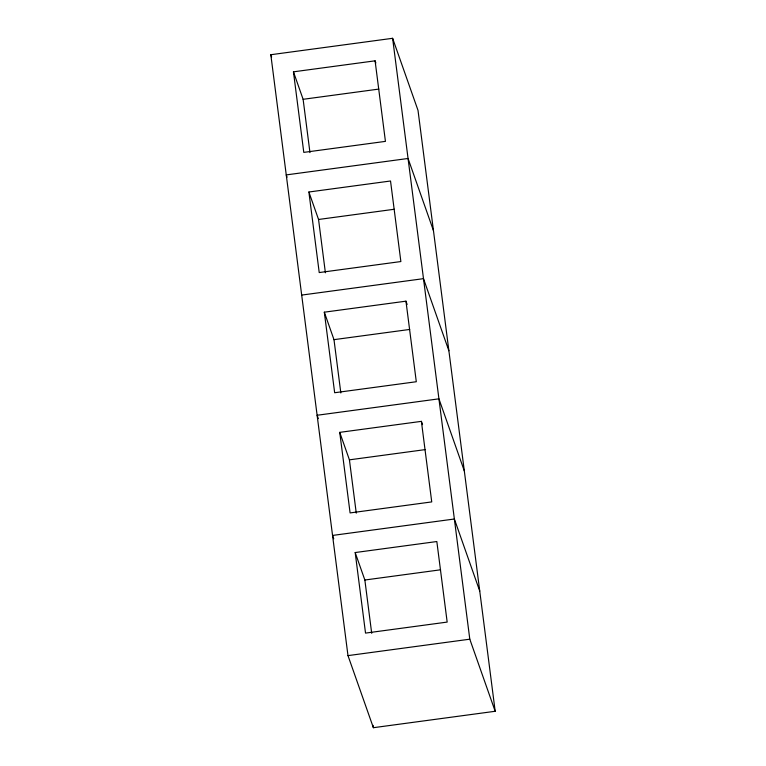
<?xml version="1.0" encoding="UTF-8"?>
<svg xmlns="http://www.w3.org/2000/svg" width="766" height="766" viewBox="0 0 766 766"><rect width="100%" height="100%" fill="white"/><g stroke="black" fill="none" stroke-linecap="round" stroke-linejoin="round"><path stroke-width="1.15" d="M270.819 54.721L392.623 38.3L418.016 110.381L495.181 711.279L373.377 727.7L347.984 655.619L270.819 54.721L271.614 56.981M375.091 60.82L385.432 141.375L303.786 152.386L293.445 71.832L375.091 60.82L375.867 63.013M293.445 71.832L303.116 99.302L378.844 89.086M308.88 192.007L390.526 180.996L400.867 261.551L319.221 272.562L308.88 192.007L318.551 219.478L325.397 272.792M318.551 219.478L394.279 209.262M301.689 295.082L423.493 278.661L448.876 350.742M405.961 301.172L416.302 381.736L334.656 392.738L324.315 312.183L405.961 301.172L407.119 304.475M324.315 312.183L333.986 339.654L409.714 329.447M421.396 421.357L431.737 501.912L350.091 512.923L339.74 432.359L421.396 421.357L422.554 424.651M339.74 432.359L349.42 459.839L425.149 449.623M355.175 552.545L436.831 541.533L447.172 622.088L365.526 633.099L355.175 552.545L364.855 580.015L371.702 633.319M364.855 580.015L440.584 569.799M347.984 655.619L469.797 639.189L495.181 711.279M433.441 230.566L408.058 158.476L286.254 174.907L287.049 177.157M464.311 470.918L438.928 398.837L317.124 415.258L318.311 418.638M479.746 591.093L454.362 519.013L332.559 535.434L333.746 538.814M392.623 38.3L469.797 639.189M303.116 99.302L309.962 152.606M333.986 339.654L340.832 392.968M349.42 459.839L356.267 513.143M373.071 725.345L373.377 727.7"/></g></svg>
